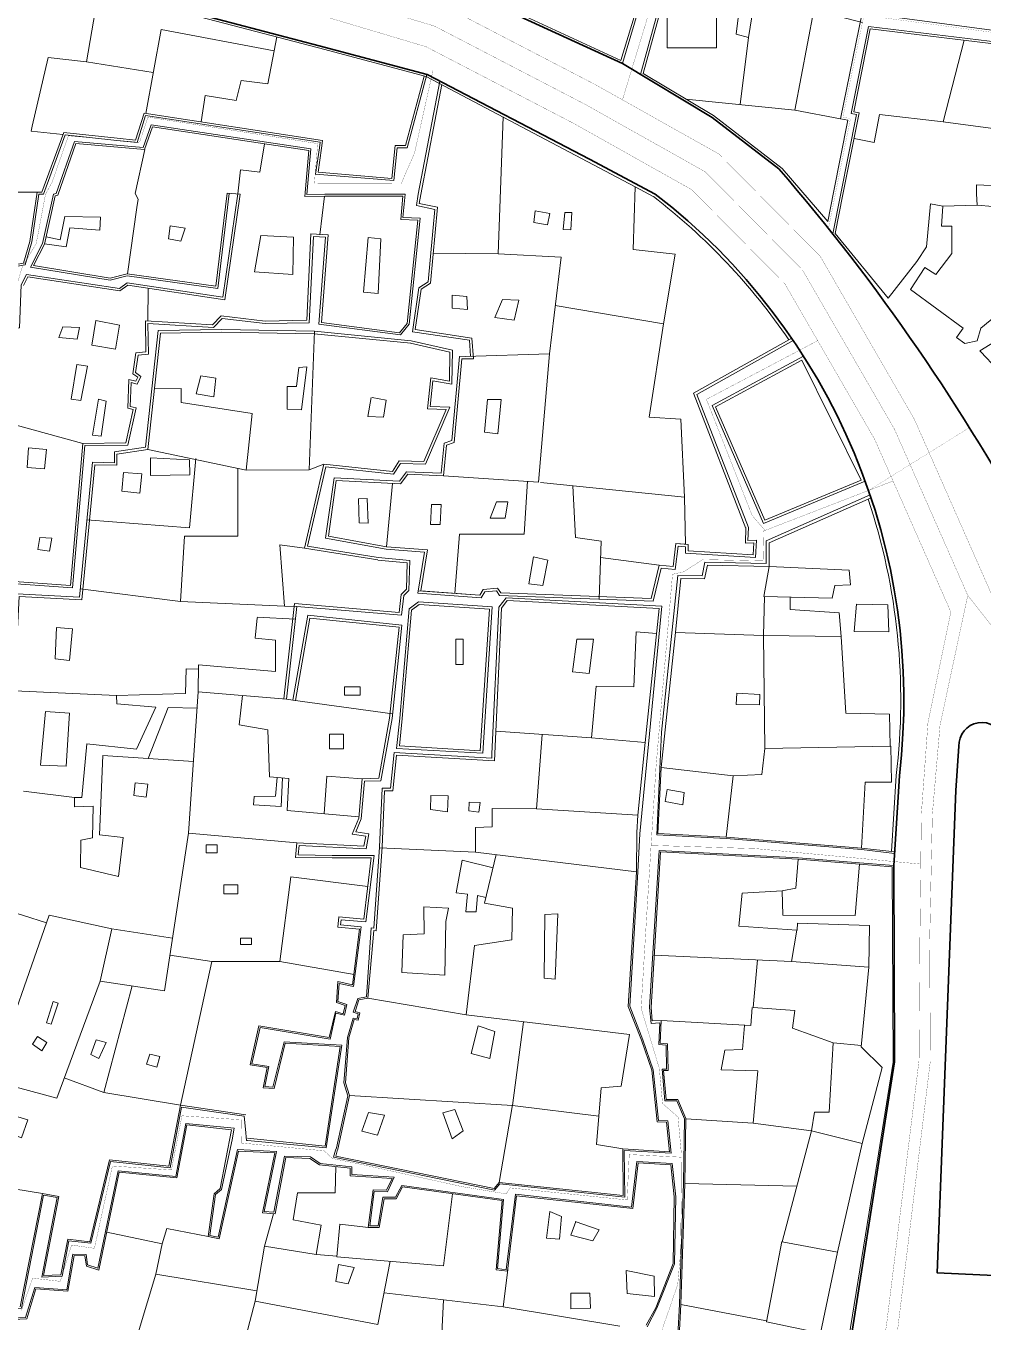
# Model space of a CAD drawing. Header units: millimetres. Extents: x 4203764 to 12476749, y 34048 to 3000914.
# Drawn here: x 11660126 to 11770686, y 2054506 to 2204188 of the extents above; entities that cross this region are included whole.
import ezdxf

# ---------------------------------------------------------------- set-up
doc = ezdxf.new("R2010")
doc.units = ezdxf.units.MM
doc.header["$MEASUREMENT"] = 0
for name, color, linetype, lineweight in [('2', 240, 'Continuous', 25), ('4', 1, 'Continuous', 35), ('building property', 253, 'Continuous', 15), ('road netwrk', 1, 'Continuous', 35), ('streets', 254, 'Continuous', 9)]:
    doc.layers.add(name, color=color, linetype=linetype, lineweight=lineweight)

msp = doc.modelspace()

# ---------------------------------------------------------------- linework, layer by layer
at = {"layer": '2', "const_width": 23.31871}
for points in [[(11522117.65889, 2374153.39902), (11508585.52512, 2344202.31802), (11504196.44078, 2331567.67097), (11498026.62462, 2302598.62764), (11489597.07053, 2268153.53073), (11483647.80142, 2245248.92886), (11500391.421, 2242001.81041), (11560380.79042, 2233462.16275), (11622745.37365, 2223382.5036), (11660188.69775, 2218907.11909), (11680825.9216, 2214742.33519), (11708277.19643, 2206561.17132), (11725899.05454, 2197409.32162), (11740171.49925, 2189395.27245), (11751882.38107, 2177570.30514), (11762736.41293, 2158787.71565), (11773126.06439, 2135238.18896)], [(11731758.51137, 2257460.12256), (11731014.82151, 2256885.97161), (11731671.82781, 2246493.30027), (11732858.49647, 2241008.42586), (11733224.07357, 2228586.46975), (11734303.60623, 2228580.27356), (11734277.15318, 2223971.48343), (11733646.26632, 2210796.03017), (11729030.34923, 2195651.08397)], [(11776296.39196, 1954132.9894), (11765859.6226, 1962121.32004), (11757153.41896, 1967952.66304), (11753383.3958, 1971777.73236), (11750372.6383, 1975583.83648), (11749044.98362, 1986649.59253), (11750329.85768, 1999988.30061), (11751804.97823, 2013417.57453), (11759500.79602, 2053918.81314), (11763289.41772, 2084725.68496), (11763387.67984, 2098584.05342), (11763557.41308, 2113192.98719), (11764321.79848, 2123730.63717), (11766962.3465, 2136506.22183), (11758157.61859, 2156463.30853), (11747773.80855, 2174432.1927), (11737034.21337, 2185276.41126), (11723461.59172, 2192897.50628), (11706346.0997, 2201786.37653), (11679583.99395, 2209762.15085)], [(11655474.44867, 2169717.69233), (11658173.84402, 2171277.61159), (11659690.54658, 2176311.63105), (11661315.48763, 2179046.18781), (11662398.16249, 2184772.75745), (11663153.04272, 2186157.94245), (11665029.07705, 2191500.28008), (11673254.18647, 2190744.41936), (11674218.03654, 2193660.24612), (11693828.98315, 2190600.18707), (11693442.69532, 2185939.39509), (11703469.25147, 2185966.63748), (11705023.25803, 2189540.36138), (11707153.45294, 2199085.90316)], [(11751582.10446, 2167842.04632), (11738730.34811, 2161064.61296), (11744016.60592, 2147639.40114), (11745504.00101, 2145926.32798)], [(11760287.29813, 2151636.10664), (11745351.93641, 2145867.59581), (11745267.8899, 2142406.06229), (11738311.10205, 2142559.37868), (11736079.65292, 2141145.75998), (11734810.74559, 2140859.86305), (11734733.91564, 2139945.57664), (11732913.17341, 2118684.12553), (11732366.49215, 2109990.03167)], [(11732366.29965, 2109986.97039), (11731841.26284, 2101637.097), (11731188.12345, 2090740.71646), (11733293.55071, 2083785.00125), (11733659.80324, 2079753.06309), (11735453.03337, 2078171.53869), (11735838.79571, 2073908.76338), (11735840.53563, 2069505.82381), (11735729.58927, 2062376.34942), (11735415.30452, 2058847.75855), (11733432.28012, 2053119.46212)], [(11763490.0843, 2107398.00158), (11744408.04599, 2109181.95994), (11732339.22504, 2109556.39187)], [(11659593.45021, 2055820.63363), (11660892.51891, 2059575.46042), (11664083.11996, 2059210.79339), (11665407.32657, 2063402.71417), (11668038.72723, 2063023.66199), (11670115.66757, 2072532.02291), (11676930.2538, 2072074.49192), (11678151.48641, 2078327.11515), (11684983.66516, 2077872.12289), (11685028.71985, 2075181.03151), (11694561.14701, 2074286.12999), (11695549.29182, 2073393.41139), (11698856.7252, 2072719.59532), (11710485.89726, 2070152.05473), (11715609.21334, 2069309.81418), (11716061.45006, 2070002.53797), (11729566.60963, 2068611.95119), (11729813.42692, 2073853.61223), (11735838.93829, 2073547.96359)]]:
    msp.add_lwpolyline(points, dxfattribs=at)
at = {"layer": '4', "const_width": 23.31871}
for points in [[(11680204.95777, 2212252.24302), (11707311.64806, 2204173.77392), (11724680.32313, 2195153.41395), (11738602.85631, 2187335.84186), (11749828.09481, 2176001.24892), (11760447.01576, 2157625.51209), (11768918.53114, 2138423.69589), (11765716.59504, 2123462.27666), (11764824.75949, 2113134.42634), (11764518.03988, 2098474.35799), (11764591.90501, 2084639.4723), (11760830.58146, 2053742.18512), (11753130.61904, 2013219.13437), (11751654.7804, 1999783.32302), (11750484.99324, 1986615.06742), (11751556.37818, 1976267.58291), (11754121.51929, 1972529.915), (11757640.53429, 1968786.49675), (11766595.92579, 1963244.43812), (11777063.57495, 1955232.47201)], [(11768918.53114, 2138423.69589), (11779107.04814, 2125461.73877), (11791589.86186, 2089928.64592), (11804799.37268, 2047660.68001), (11813729.25343, 2032207.77861)]]:
    msp.add_lwpolyline(points, dxfattribs=at)
at = {"layer": 'building property'}
for p, q in [((11686592.0432, 2133491.19147), (11686836.06382, 2135839.58708)), ((11686843.97105, 2135915.68436), (11691261.07916, 2135664.07813)), ((11688943.65252, 2133247.50777), (11686592.0432, 2133491.19147)), ((11688945.08316, 2129627.21493), (11688943.65252, 2133247.50777)), ((11680029.85773, 2127275.39455), (11680077.6109, 2130406.47713)), ((11680077.6109, 2130406.47713), (11688945.08316, 2129627.21493)), ((11690220.07709, 2126447.73134), (11680029.85773, 2127275.39455)), ((11690957.07648, 2126315.59189), (11690220.07709, 2126447.73134)), ((11690957.07648, 2126315.59189), (11702471.19479, 2124744.72694)), ((11756401.93312, 2107388.73171), (11749344.87657, 2107971.02472)), ((11760198.4941, 2107075.46924), (11756401.93312, 2107388.73171)), ((11760314.50222, 2084538.08902), (11760198.4941, 2107075.46924)), ((11689440.75047, 2096152.17775), (11698050.21173, 2094635.48072)), ((11709404.55693, 2069318.0996), (11708378.95724, 2061020.44042)), ((11696054.1878, 2062035.52948), (11696377.38111, 2065796.77751)), ((11696377.38111, 2065796.77751), (11699678.15604, 2065443.045)), ((11708378.95724, 2061020.44042), (11696054.1878, 2062035.52948))]:
    msp.add_line(p, q, dxfattribs=at)
at = {"layer": 'building property', "lineweight": 35, "const_width": 14.26455}
for points in [[(11767088.35604, 2263972.86326), (11790549.79872, 2261761.59698), (11788018.52003, 2247396.82404), (11787964.83795, 2247165.6634), (11781614.01571, 2247826.18736), (11782013.8872, 2254622.61441), (11782039.91561, 2255364.43586), (11781318.57256, 2255426.4307), (11780817.47358, 2246909.48775), (11785296.29974, 2246580.67549), (11785177.81039, 2244815.01164), (11784948.37325, 2242219.03684), (11783565.82088, 2242371.91408), (11783106.33501, 2238965.71628), (11780746.60719, 2239128.08809), (11779195.74852, 2227198.8511), (11773601.40032, 2203201.44006), (11756922.58074, 2205426.76718), (11754491.84639, 2193659.52122), (11755361.95608, 2193482.61401), (11752830.23617, 2180795.70112)], [(11757453.47349, 2150541.5936), (11769106.57041, 2157802.5958)]]:
    msp.add_lwpolyline(points, dxfattribs=at)
at = {"layer": 'building property'}
for points in [[(11766401.87538, 2253083.09289), (11767313.23288, 2263703.21232), (11790267.49113, 2261516.40753), (11787824.96135, 2247655.27644), (11787793.1537, 2247431.96106), (11781874.57435, 2248047.52915), (11782282.81006, 2255591.5801), (11781086.80101, 2255694.36947), (11780556.48712, 2246680.87445), (11785033.30363, 2246352.20973), (11784931.43133, 2244834.16416), (11784724.46275, 2242492.41064), (11783353.18328, 2242644.04137), (11782892.38719, 2239228.13078), (11780531.54431, 2239390.57932), (11778952.29233, 2227242.94048), (11773411.68396, 2203476.05075), (11756727.13872, 2205702.14181), (11754199.70147, 2193466.75472), (11755071.44201, 2193289.51593), (11753407.44292, 2184950.91129)], [(11754486.35315, 2184735.61081), (11756364.87567, 2194149.23177), (11755742.46814, 2194275.77718), (11757648.71033, 2203857.59844), (11774141.23938, 2201853.28422), (11780792.23148, 2227145.51554), (11782174.34535, 2238039.07467), (11783962.12628, 2237916.05827), (11784416.37124, 2241283.4049), (11785844.01525, 2241125.54161), (11786162.65698, 2244730.82503), (11786282.59796, 2246207.47372), (11789012.03435, 2245832.45368)], [(11717333.98465, 2205492.74074), (11728851.2969, 2200197.21153), (11732095.24351, 2210800.31987)], [(11730503.86366, 2185599.40589), (11706371.50156, 2198337.59529), (11693939.1047, 2201640.71361), (11677506.06544, 2205947.23712), (11652962.60482, 2209381.26862), (11648738.77765, 2191488.72686), (11644186.48423, 2192305.29265), (11642146.95094, 2184986.77954), (11661967.82928, 2184994.61223), (11664494.06516, 2191885.34828), (11670666.75144, 2191219.2998), (11672790.50637, 2190990.14126), (11673775.45575, 2194126.35873)], [(11734680.36337, 2210643.98516), (11731428.12867, 2198692.1105), (11739528.66479, 2193834.95832)], [(11742977.16982, 2209808.92504), (11742182.63044, 2203221.31005), (11743577.62123, 2202860.00622), (11744337.57875, 2207425.33215), (11751139.5646, 2206015.03635), (11756751.13761, 2204596.80668)], [(11668357.06632, 2207227.33171), (11667106.06317, 2200039.89884), (11662710.63572, 2200541.92209), (11660840.38773, 2192624.95601), (11660738.19109, 2192042.07368), (11664406.41338, 2191646.26321)], [(11751139.5646, 2206015.03635), (11748929.05393, 2194467.1777), (11736339.86754, 2195746.98899)], [(11673991.34355, 2194093.22483), (11675732.14653, 2203786.32067), (11688798.48651, 2201324.80028), (11688082.99534, 2197505.13619), (11684975.82973, 2197901.7614), (11684419.07498, 2195593.99763), (11680833.84491, 2196149.57404), (11680368.03674, 2193114.54647)], [(11688798.48651, 2201324.80028), (11689095.43568, 2202910.06946)], [(11743577.62123, 2202860.00622), (11742634.46073, 2195107.08334)], [(11768485.77008, 2202540.58558), (11766086.31042, 2193110.04447), (11758730.2602, 2193976.11518), (11758098.79257, 2190736.95258), (11755776.42347, 2191200.38984)], [(11766086.31042, 2193110.04447), (11773837.8917, 2192086.13548), (11775815.32853, 2191849.92318), (11777648.97294, 2200743.27476)], [(11667106.06317, 2200039.89884), (11674839.89803, 2198818.12479)], [(11706132.93263, 2198401.99634), (11703965.06485, 2190371.29115), (11702793.36431, 2190370.82812), (11702400.99761, 2186584.31941), (11693874.08891, 2187293.50453), (11694281.13871, 2190065.67713), (11694384.93479, 2190963.26927), (11673775.45575, 2194126.35873)], [(11719546.79073, 2151478.51696), (11736199.42584, 2149775.63815), (11736308.72693, 2144323.40073), (11735200.19621, 2144428.38733), (11734875.216, 2141742.09619), (11733274.92244, 2141901.26851), (11732363.58427, 2138067.96979), (11714992.2574, 2138713.90949), (11714605.74853, 2139264.84816), (11712949.42522, 2139097.70386), (11712539.40103, 2138431.73576), (11705751.87687, 2138941.33102), (11706493.15606, 2143677.49479), (11701791.51172, 2144043.87863), (11695074.26933, 2145255.38775), (11695976.56313, 2151689.37691), (11703404.99415, 2151305.95261), (11704230.82251, 2152406.4595), (11708359.27266, 2152246.41365), (11708720.35451, 2155785.93723), (11709598.32922, 2156087.49154), (11710481.18054, 2165724.55081), (11711810.65944, 2165757.45874), (11711647.52976, 2168146.28291), (11705102.44295, 2169123.12793), (11705797.81244, 2173782.26378), (11706873.94212, 2174482.08591), (11707667.7154, 2183243.3819), (11705562.05586, 2183669.69634), (11705733.32964, 2184713.25388), (11708149.3914, 2197411.55664)], [(11789079.76379, 2171372.59711), (11792739.24213, 2182648.02389), (11791232.11728, 2183057.32503), (11793829.26435, 2189999.77279), (11790831.30543, 2190965.8644), (11791844.54214, 2194328.69874), (11783311.71921, 2197503.51727), (11781239.04262, 2191008.1328), (11777872.25797, 2191697.71347), (11774370.127, 2184791.92208), (11773915.55701, 2183588.88407), (11774962.53736, 2183399.21203), (11774392.58734, 2180642.73469), (11775391.9642, 2180500.56575), (11774585.58162, 2173942.2683), (11776004.33251, 2171410.57922), (11775027.17432, 2170985.84981), (11774687.87064, 2169373.20576), (11770312.21266, 2166655.67232)], [(11748929.05393, 2194467.1777), (11754199.70147, 2193466.75472)], [(11715259.31018, 2193708.25658), (11714675.51693, 2177869.95063), (11721935.96778, 2177487.84415), (11720591.11959, 2166323.01807), (11710853.5693, 2166028.64796)], [(11747467.22949, 2187720.00078), (11739528.66479, 2193834.95832)], [(11659831.09369, 2174219.77333), (11660338.44764, 2175206.87693), (11670991.67403, 2173603.99795), (11671903.39322, 2174262.11031), (11683095.75249, 2172574.6945), (11684855.50111, 2184764.26874), (11683377.36869, 2184881.11321), (11682080.27115, 2174125.24152), (11671827.25257, 2175562.52148), (11669854.06782, 2175056.4374), (11660985.68236, 2176509.19905), (11662257.98081, 2178984.57228), (11663496.60435, 2184560.84271), (11663811.048, 2184638.03768), (11665887.16289, 2190606.10267), (11673842.14924, 2189923.07961), (11674745.41144, 2192524.63201), (11692795.1131, 2189798.87292), (11692335.44141, 2184508.01506), (11694660.91143, 2184533.00227), (11703668.04653, 2184536.56165), (11703416.40293, 2181843.46554), (11705396.14367, 2181766.16726), (11704167.41992, 2169832.63181), (11703290.13587, 2168742.56187), (11694251.40628, 2169948.69816), (11695054.88091, 2180067.12311), (11693054.57453, 2180168.76925), (11692563.59945, 2170194.86189), (11687770.41892, 2170107.49074), (11682691.6247, 2170690.06819), (11681668.24087, 2169667.28102), (11673929.91536, 2170142.10758), (11673979.42824, 2166563.50085), (11672831.72843, 2166448.42771), (11672486.53903, 2164027.64944), (11673044.35289, 2163622.86086), (11672814.54776, 2163173.00275), (11671997.26143, 2163371.18877), (11671884.71195, 2160027.9204), (11672503.56846, 2159874.89297), (11671654.34145, 2156034.07978), (11666689.86169, 2155977.07709), (11665290.82802, 2139548.01433), (11656616.77106, 2140182.83638)], [(11773837.8917, 2192086.13548), (11772478.98545, 2185707.68632), (11769942.52097, 2185844.86657), (11769942.93776, 2184790.17257), (11770013.48946, 2183492.30012), (11771821.84043, 2183350.449), (11771869.78196, 2182447.55912), (11774058.91963, 2182068.2508), (11772872.5203, 2173799.02748), (11773242.25262, 2171579.22502), (11770438.64847, 2169286.65793), (11769987.80256, 2167839.06479), (11768586.63073, 2167515.5774)], [(11673855.72443, 2189902.15387), (11672751.69098, 2184849.57845)], [(11687667.56122, 2190553.2945), (11687158.95152, 2187289.32351), (11684907.71748, 2187581.70174), (11684610.92804, 2184799.57654)], [(11753407.44292, 2184950.91129), (11752742.11307, 2181616.82136), (11747467.22949, 2187720.00078)], [(11733783.10094, 2169803.48806), (11735111.74506, 2177845.33878), (11730287.07698, 2178371.41602), (11730503.86366, 2185599.40589)], [(11730503.86366, 2185599.40589), (11732660.3157, 2184459.02694)], [(11610604.08938, 2180756.2556), (11656069.12331, 2171160.13781), (11657371.43306, 2172343.37633), (11658309.70561, 2176536.86707), (11659828.6591, 2176805.17009), (11660576.42641, 2179297.89332), (11661416.80613, 2184994.39448)], [(11671874.0907, 2175575.83588), (11672929.92288, 2183202.47872), (11673087.07328, 2184184.78408), (11672751.69098, 2184849.57845)], [(11694066.9659, 2180071.75723), (11694628.36425, 2184512.96369)], [(11754486.35315, 2184735.61081), (11753612.05438, 2180230.99368), (11759732.46012, 2172749.13209), (11763049.20038, 2176978.9971), (11764152.97143, 2178688.67688), (11764596.95373, 2183656.69086), (11766031.93605, 2183390.02244)], [(11718961.90331, 2182838.9584), (11720648.31575, 2182523.87864), (11720385.35213, 2181208.16468), (11718804.35465, 2181470.6608), (11718961.90331, 2182838.9584)], [(11722387.257, 2182629.81455), (11722177.23814, 2180682.62914), (11723073.09984, 2180630.35786), (11723177.70376, 2182630.12692), (11722387.257, 2182629.81455)], [(11768586.63073, 2167515.5774), (11767600.49042, 2168205.52574), (11768377.171, 2169280.48327), (11762304.295, 2173736.70937), (11763951.72224, 2176296.86225), (11765235.70581, 2175470.63444), (11767075.61172, 2177905.69449), (11767074.35985, 2181073.60371), (11765890.83015, 2181073.13601), (11766031.93605, 2183390.02244), (11770013.48946, 2183492.30012)], [(11662287.47168, 2179026.5457), (11664767.18652, 2178663.0497), (11665186.96234, 2180883.62336), (11668672.48243, 2180584.94584), (11668731.98289, 2182085.24388), (11664636.43985, 2182172.30721), (11664087.5216, 2179468.17159), (11662465.5919, 2179828.44111)], [(11676802.12596, 2181105.03986), (11678509.69949, 2180839.28818), (11678030.06258, 2179347.10666), (11676589.28155, 2179612.96377), (11676802.12596, 2181105.03986)], [(11687249.65719, 2179979.63537), (11691018.68161, 2179792.93535), (11690973.28222, 2175464.54924), (11686544.63397, 2175792.13206), (11687249.65719, 2179979.63537)], [(11699649.096, 2179760.28566), (11701134.78867, 2179601.91485), (11700818.93083, 2173296.49484), (11699121.00264, 2173454.78177), (11699649.096, 2179760.28566)], [(11714675.51693, 2177869.95063), (11707186.46083, 2177931.52034)], [(11674227.36457, 2170078.26204), (11674264.37827, 2173906.15645)], [(11709376.23379, 2173103.47327), (11711040.56884, 2172959.60941), (11711113.52924, 2171442.15536), (11709376.83346, 2171585.99248), (11709376.23379, 2173103.47327)], [(11715165.23174, 2172599.93454), (11717046.62042, 2172528.4163), (11716541.01287, 2170215.86226), (11714297.73864, 2170504.02075), (11715165.23174, 2172599.93454)], [(11721263.54368, 2171905.43111), (11733783.10094, 2169803.48806), (11732105.3376, 2158989.52622), (11735784.87322, 2158781.01454), (11736199.42584, 2149775.63815)], [(11664390.87209, 2169452.49471), (11666302.2711, 2169344.17889), (11666047.95348, 2167998.8687), (11663936.28285, 2168197.9977), (11664390.87209, 2169452.49471)], [(11668210.00983, 2170153.40759), (11670916.92536, 2169633.41511), (11670461.46451, 2166865.09185), (11667754.57472, 2167319.95249), (11668210.00983, 2170153.40759)], [(11693453.14967, 2168937.71794), (11692842.42781, 2152928.97688), (11694538.17897, 2153596.91739)], [(11704582.1158, 2167536.72186), (11693436.16047, 2168645.34698), (11682747.80977, 2168826.51029), (11675672.0309, 2168722.13948), (11674222.88997, 2155291.45053), (11670642.0422, 2154743.67637), (11670642.55506, 2153445.88454), (11668072.42125, 2153495.43565), (11666569.53648, 2137922.77065), (11659359.8925, 2138296.76098), (11658891.93164, 2129298.25817)], [(11700768.66046, 2142515.05041), (11692297.44112, 2143882.82018), (11694538.17897, 2153596.91739), (11702450.02505, 2152730.96822), (11703224.39351, 2153969.35065), (11706092.29226, 2153893.07968), (11708663.70622, 2159891.37772), (11706505.0527, 2159964.85848), (11706882.91966, 2163563.33677), (11709048.94484, 2163177.95938), (11709110.01674, 2166505.66771), (11704546.24743, 2167542.55714)], [(11748604.33587, 2168122.01002), (11737246.83042, 2161770.07073), (11743295.95813, 2146162.26038)], [(11720591.11959, 2166323.01807), (11719332.84322, 2151498.56515), (11708359.27266, 2152246.41365)], [(11666007.40818, 2165091.77275), (11667223.21124, 2164902.55599), (11666464.95635, 2160918.61118), (11665363.14397, 2161069.93503), (11665989.50071, 2165094.55971)], [(11692584.04989, 2164833.93744), (11691966.86807, 2159839.65612), (11690299.87293, 2159934.12112), (11690298.83919, 2162550.04553), (11691394.26757, 2162550.47841), (11691631.54139, 2164738.43542), (11692584.04989, 2164833.93744)], [(11680329.79969, 2163794.89798), (11682074.68616, 2163505.18907), (11681837.60761, 2161366.70988), (11679801.9148, 2161682.7039), (11680329.79969, 2163794.89798)], [(11678040.37691, 2160687.22129), (11678039.73978, 2162299.50046), (11674977.00351, 2162280.60127)], [(11668516.43236, 2161071.18112), (11669390.32335, 2160843.88944), (11668822.04167, 2156822.07988), (11667834.21998, 2156935.50711), (11668516.43236, 2161071.18112)], [(11678040.37691, 2160687.22129), (11686247.85811, 2159414.07539), (11685577.7309, 2152897.51037), (11692842.42781, 2152928.97688)], [(11700110.58346, 2161269.74187), (11701730.0276, 2160985.00869), (11701445.05242, 2158987.28036), (11699635.175, 2159081.6889), (11700022.60167, 2161285.21096)], [(11713455.22437, 2161028.20295), (11715015.46491, 2161028.81951), (11714649.90846, 2157087.57483), (11713089.59548, 2157270.26553), (11713455.22437, 2161028.20295)], [(11655624.0476, 2159007.23488), (11666689.86169, 2155977.07709)], [(11660413.29183, 2155473.18661), (11662519.6479, 2155256.42698), (11662266.31735, 2153044.14028), (11660268.93429, 2153188.41354), (11660413.29183, 2155473.18661)], [(11667164.98945, 2147138.90358), (11679026.3453, 2146208.6348), (11679766.92113, 2154222.08586)], [(11674222.88997, 2155291.45053), (11685577.7309, 2152897.51037)], [(11674510.48834, 2154325.30306), (11674511.30076, 2152269.45329), (11679056.3709, 2152351.34744), (11679002.22408, 2154060.08456), (11674510.48834, 2154325.30306)], [(11666398.25687, 2139194.13645), (11677973.95194, 2137712.63801), (11678433.29671, 2145253.79218), (11684597.62058, 2145256.22816), (11684615.53905, 2153116.84224)], [(11671393.93405, 2152621.24737), (11673503.72172, 2152443.53514), (11673302.28014, 2150220.96921), (11671211.53853, 2150455.85993), (11671393.93405, 2152621.24737)], [(11702468.47281, 2151354.29189), (11701791.51172, 2144043.87863)], [(11718066.33956, 2151617.24428), (11717671.96841, 2145508.85806), (11710199.33241, 2145505.90508), (11709684.30974, 2138646.09094)], [(11723291.30928, 2151095.60691), (11723596.06616, 2145100.61175), (11726580.05076, 2144687.93891), (11726331.2638, 2137997.28405)], [(11698534.28973, 2149567.83719), (11698632.00318, 2146801.91146), (11699662.62112, 2146770.15532), (11699532.66524, 2149632.55669), (11698534.28973, 2149567.83719)], [(11757774.78529, 2149698.47138), (11745969.33834, 2144489.33935), (11745970.42072, 2141750.34332), (11738848.71394, 2141911.96625), (11738523.66468, 2140326.31744), (11735772.90533, 2140365.04119)], [(11706964.83619, 2148904.25325), (11708089.25032, 2148904.69759), (11707981.33588, 2146622.67933), (11706856.92175, 2146622.23499), (11706964.83619, 2148904.25325)], [(11714472.21257, 2149213.2186), (11715798.86363, 2149213.74285), (11715479.37743, 2147340.56811), (11713741.00512, 2147339.88115), (11714472.21257, 2149213.2186)], [(11661739.44642, 2145094.86148), (11663116.44883, 2145027.77694), (11662868.73017, 2143539.87203), (11661491.67945, 2143719.66794), (11661739.44642, 2145094.86148)], [(11705433.38513, 2138966.34295), (11712538.81706, 2138432.87974), (11712948.77541, 2139098.7409), (11714606.27763, 2139266.00417), (11714992.8426, 2138714.98553), (11732362.72523, 2138069.09954), (11733274.07691, 2141902.45507), (11734874.25588, 2141743.29415), (11735199.23548, 2144429.58027), (11736610.45431, 2144295.92673), (11736610.74023, 2143572.40653), (11744111.36514, 2143121.42146), (11744194.98428, 2144494.25342), (11743227.43926, 2144453.61154), (11743276.06708, 2146277.07512)], [(11689452.41834, 2144257.81242), (11689994.59351, 2137178.74774), (11691426.55104, 2137129.05723)], [(11689452.41834, 2144257.81242), (11692297.44112, 2143882.82018)], [(11689927.15046, 2126480.81791), (11691168.6076, 2137471.86193), (11703247.0477, 2136449.17203), (11703482.84519, 2138536.57993), (11704072.63966, 2139126.03587), (11704151.66743, 2142197.81308), (11700788.02487, 2142510.40154)], [(11718740.76285, 2142876.85931), (11720397.10197, 2142509.97341), (11719846.20054, 2139569.43405), (11718235.93963, 2139752.56794), (11718740.76285, 2142876.85931)], [(11726509.93922, 2142802.42144), (11733274.92244, 2141901.26851), (11733274.92244, 2141901.26851)], [(11738848.71394, 2141911.96625), (11738523.66468, 2140326.31744), (11735763.9632, 2140365.16707), (11735143.06664, 2134153.44036), (11745315.61574, 2133803.36622), (11745425.00091, 2138283.542)], [(11738848.71394, 2141911.96625), (11745970.42072, 2141750.34332)], [(11745970.42072, 2141750.34332), (11755223.67786, 2141328.48214), (11755371.60568, 2139661.773), (11753555.32605, 2139563.0089), (11753261.3689, 2138092.21413), (11745357.84148, 2138285.18172), (11745970.42072, 2141750.34332)], [(11677973.95194, 2137712.63801), (11689994.59351, 2137178.74774)], [(11731654.8131, 2121450.32344), (11733269.32912, 2136906.9643), (11715721.70846, 2137828.54469), (11715043.62111, 2136942.23377), (11714254.72098, 2119332.25417)], [(11745270.87487, 2133804.90591), (11754300.15861, 2133689.853), (11754050.02466, 2136425.61318), (11748383.87759, 2136796.4455), (11748418.40121, 2138210.45701)], [(11712583.33118, 2120457.08057), (11713665.74526, 2136825.14837), (11705557.67342, 2137361.72815), (11704680.28794, 2136728.85721), (11703604.87569, 2124222.52005), (11703273.56767, 2121036.66032), (11712583.33118, 2120457.08057)], [(11756055.25398, 2137426.66359), (11759678.09417, 2137336.50388), (11759816.89685, 2134222.46168), (11755781.35478, 2134266.66169), (11756055.25398, 2137426.66359)], [(11665495.40061, 2134560.62646), (11665165.43462, 2130920.04382), (11663508.35375, 2131084.86324), (11663672.61744, 2134725.3804), (11665495.40061, 2134560.62646)], [(11691249.38919, 2126275.71183), (11692936.48581, 2135807.03356), (11703225.6653, 2134741.78734), (11702121.78135, 2124240.53901)], [(11714407.40461, 2122740.48735), (11725473.35953, 2121984.12674), (11726011.78413, 2127924.7194), (11730338.00255, 2127858.92488), (11730605.88294, 2134204.43724), (11732966.40436, 2134006.90064)], [(11723757.16908, 2133354.72683), (11725677.84143, 2133355.48583), (11725199.23475, 2129399.32507), (11723278.49134, 2129578.3837), (11723757.16908, 2133354.72683)], [(11760476.53873, 2108797.77007), (11756649.60573, 2109238.38884), (11741016.40062, 2110518.70027), (11733123.5656, 2110929.87665), (11733520.73125, 2118553.76534), (11735143.06664, 2134153.44036)], [(11745469.40913, 2120755.57592), (11745315.61574, 2133803.36622)], [(11754300.15861, 2133689.853), (11754827.23841, 2124830.86089), (11759879.47421, 2124703.49169), (11759945.24301, 2121013.5934)], [(11667898.45363, 2114089.55389), (11665726.95511, 2114007.98047), (11665726.5251, 2115096.13181), (11666586.7698, 2115096.47175), (11667157.81824, 2121281.98032), (11672893.02435, 2120654.26398), (11675136.56831, 2125510.66408), (11670634.77045, 2125917.56495), (11670588.91942, 2126871.13442), (11678560.18172, 2127082.66991), (11678654.3319, 2129938.55426), (11680070.14513, 2129916.96123)], [(11670599.18515, 2126871.40684), (11658804.62481, 2127419.54795)], [(11680029.85773, 2127275.39455), (11678923.51689, 2110961.66642), (11691414.75885, 2109852.38055)], [(11742228.18513, 2127121.20459), (11744890.81755, 2126982.31248), (11744863.26467, 2125778.78383), (11742172.63696, 2125833.69791), (11742239.76625, 2127120.60048)], [(11679903.40328, 2125410.73985), (11676561.89858, 2125489.54213), (11674250.27817, 2119583.1104)], [(11685124.96741, 2126861.56295), (11684749.14519, 2123481.97293), (11688072.93065, 2122908.84226), (11688266.81922, 2117483.60539), (11690503.90422, 2117293.00928), (11690313.62629, 2113590.9549), (11698579.59747, 2112851.41491)], [(11665164.75309, 2124835.29622), (11664791.89063, 2118713.92156), (11661817.09877, 2118829.24263), (11662397.94284, 2125003.82694), (11665164.75309, 2124835.29622)], [(11685738.27644, 2075744.45638), (11694682.82165, 2074817.58113), (11696420.17457, 2086314.86378), (11690086.79387, 2086698.0062), (11688781.71673, 2081476.08428), (11687539.19623, 2081555.03793), (11687996.10975, 2083892.05998), (11686020.36605, 2084194.80552), (11687041.43469, 2088721.5499), (11695156.43817, 2087379.53094), (11695881.05702, 2090355.15467), (11696783.82368, 2090112.25345), (11697004.29745, 2091082.79061), (11695994.68749, 2091418.42377), (11696158.62138, 2093822.51767), (11697837.79515, 2093447.36287), (11698662.86588, 2099867.45666), (11696155.93487, 2100097.04391), (11696261.98264, 2101291.74648), (11699141.25575, 2101036.1678), (11700008.38377, 2108101.7855), (11695483.72102, 2108098.64445), (11691270.54557, 2108164.29903), (11691414.75885, 2109852.38055), (11699170.69967, 2109449.44901), (11699399.8613, 2110635.72488), (11697825.74549, 2110867.97249), (11698564.29144, 2112680.33669), (11698972.67844, 2117244.95154), (11700892.32779, 2117302.0929), (11702124.68233, 2124261.12436)], [(11719753.90259, 2122370.66104), (11719104.73474, 2113766.90495), (11730811.98908, 2113030.55546), (11731648.06799, 2121450.90592)], [(11725473.35953, 2121984.12674), (11731648.06799, 2121450.90592)], [(11745469.40913, 2120755.57592), (11760033.986, 2121015.17516), (11760098.59879, 2116864.8505), (11757076.03082, 2116863.65606), (11756642.81883, 2109238.94467)], [(11667898.45363, 2114089.55389), (11667798.05655, 2110428.12414), (11666474.17804, 2110173.33711), (11666424.50387, 2107020.45329), (11670804.23869, 2105954.2769), (11671362.5976, 2110480.38441), (11668612.67132, 2110784.41324), (11669016.43371, 2119938.0517), (11679484.12263, 2119228.1691)], [(11714254.72098, 2119332.25417), (11702931.29477, 2119978.4022), (11702501.08324, 2115850.51606), (11701556.80831, 2115850.14291), (11701264.86431, 2109347.88411), (11700579.50735, 2099691.92872), (11700331.65039, 2099714.62771), (11699616.93382, 2091910.42626), (11698582.42277, 2091732.90193), (11698149.08271, 2090384.74867), (11698677.28633, 2090218.40656), (11698501.21621, 2089381.60007), (11698032.31039, 2089439.94393), (11697418.986, 2087333.08738), (11697022.8463, 2082135.67045), (11697487.31058, 2080653.46819), (11696149.40493, 2074467.3656), (11696088.0568, 2074270.92788), (11695909.1703, 2073672.12469), (11714197.5256, 2069925.79033), (11714797.56818, 2070634.52531), (11729124.18959, 2069112.37987), (11729059.99974, 2074503.83604), (11734479.47098, 2074176.545), (11734128.14449, 2077580.78512), (11733057.94295, 2077617.5092), (11732410.52009, 2083612.25921), (11731231.38069, 2087051.06629), (11729701.85176, 2090950.29965), (11730645.11753, 2106504.42061)], [(11745469.40913, 2120755.57592), (11745118.00929, 2117727.25722), (11741803.66464, 2117585.10148), (11741023.45945, 2110518.12217)], [(11741803.66464, 2117585.10148), (11733520.73125, 2118553.76534)], [(11672726.30063, 2116782.35704), (11674209.11242, 2116608.74187), (11674006.18301, 2115127.94362), (11672581.5046, 2115330.61622), (11672726.30063, 2116782.35704)], [(11689770.96092, 2117355.45489), (11689613.65803, 2114064.49744), (11686414.12936, 2114237.51043), (11686471.92181, 2115196.05878), (11688944.22019, 2115226.08137), (11689130.28993, 2117410.03905)], [(11694593.42014, 2113208.05027), (11694883.69934, 2117533.40375), (11698972.67844, 2117244.95154)], [(11760658.5697, 2117619.29362), (11760111.82143, 2108839.76226)], [(11659862.31094, 2115829.12673), (11665726.5251, 2115096.13181)], [(11706841.21636, 2115323.79884), (11708899.14801, 2115276.81874), (11708804.16868, 2113412.85188), (11706841.8585, 2113698.83464), (11706878.93483, 2115322.93778)], [(11734213.75614, 2116016.44649), (11736174.78028, 2115676.66482), (11736017.89885, 2114222.13793), (11733970.83183, 2114614.42725), (11734213.75614, 2116016.44649)], [(11719104.73474, 2113766.90495), (11713973.4859, 2113809.43935), (11713974.31753, 2111704.96892), (11712070.92551, 2111636.32964), (11712072.05224, 2108785.10852), (11700966.897, 2109283.71732)], [(11730811.98908, 2113030.55546), (11730710.31093, 2111049.12569)], [(11678923.51689, 2110961.66642), (11676123.03137, 2092775.73368), (11668685.52662, 2093873.07522), (11670060.37094, 2099925.16669), (11662806.31922, 2101481.03393), (11656121.87045, 2082399.82874), (11663694.14457, 2080374.22625), (11668685.52662, 2093873.07522)], [(11730710.27462, 2111046.59659), (11730645.03868, 2106503.0219)], [(11710499.41013, 2107846.01627), (11709840.78044, 2104078.81229), (11711113.92154, 2103938.05481), (11710926.13504, 2101866.16221), (11712152.06901, 2101866.64667), (11712292.77486, 2103750.17505), (11713246.7473, 2103519.32025)], [(11710499.41013, 2107846.01627), (11714083.86972, 2106978.60157)], [(11714450.66334, 2108494.32053), (11713091.39819, 2102877.36365), (11716339.61676, 2102311.02622), (11716259.86021, 2098661.99591), (11711956.52248, 2098011.58346), (11710985.29732, 2089983.40306), (11729830.26027, 2087702.90764)], [(11712072.05224, 2108785.10852), (11730645.63488, 2106514.46629)], [(11747487.69875, 2104309.70665), (11749066.9241, 2104602.40055), (11749344.87037, 2107970.9496), (11733422.43196, 2108800.42729), (11732333.21444, 2090839.61319), (11732473.47493, 2089311.09891), (11733506.43762, 2089332.93035), (11733404.13967, 2086723.28386), (11734241.64449, 2086630.67783), (11734295.1591, 2083549.0691), (11733790.72879, 2083548.86976), (11734091.5335, 2080215.98108), (11735412.53454, 2080216.5031), (11736360.98836, 2078018.57916), (11736252.47072, 2070525.32022), (11735766.67557, 2056549.42609), (11735578.12961, 2052799.10183), (11734443.52322, 2052882.31333), (11734080.56431, 2046530.13343), (11736415.41858, 2045555.05602), (11735546.54131, 2037307.7624)], [(11747487.69875, 2104309.70665), (11747547.29836, 2101505.85207), (11755911.97681, 2101450.74286), (11756401.93312, 2107388.73171)], [(11681592.68665, 2096149.0764), (11689440.75047, 2096152.17775), (11690744.90693, 2105905.82076), (11699605.43181, 2104818.41273)], [(11747487.69875, 2104309.70665), (11742861.34058, 2104044.17191), (11742467.58924, 2100228.37013), (11749187.23002, 2099770.51798), (11748554.35875, 2096139.98337), (11732699.54249, 2096880.234)], [(11657178.02984, 2102312.02287), (11662502.06289, 2100612.51394)], [(11708646.49201, 2100771.43757), (11708529.33649, 2094560.17127), (11703565.40058, 2094856.82558), (11703683.28773, 2099216.67124), (11706135.24792, 2099337.08544), (11706074.21377, 2102442.67132), (11708944.90156, 2102324.35863), (11708646.49201, 2100771.43757)], [(11720082.39671, 2101558.16538), (11721560.86187, 2101664.21402), (11721247.01856, 2094123.46315), (11719979.68423, 2094228.42673), (11720082.39671, 2101558.16538)], [(11748554.35875, 2096139.98337), (11757495.1374, 2095475.98067), (11757576.77894, 2100315.64739), (11749253.59244, 2100558.08119), (11749199.87202, 2099769.6566)], [(11670060.37094, 2099925.16669), (11677058.04651, 2098847.58165)], [(11681592.68665, 2096149.0764), (11676757.16576, 2096893.70724)], [(11681592.68665, 2096149.0764), (11677972.2692, 2079543.52714)], [(11744627.7113, 2096323.31588), (11744128.72869, 2090842.26067), (11748930.13334, 2090484.55436), (11748690.87811, 2088446.71419), (11753372.77168, 2086770.41872)], [(11757495.1374, 2095475.98067), (11756613.81356, 2086292.23037), (11759015.3922, 2083895.82823), (11756738.25096, 2075144.60206), (11750856.1346, 2076580.68682), (11751215.37836, 2078738.44354), (11752895.82062, 2078739.10761), (11753372.77168, 2086770.41872), (11756629.70877, 2086457.86489)], [(11672404.279, 2093324.40445), (11669141.66124, 2081021.84105), (11664560.03242, 2082715.9603)], [(11663288.0443, 2091518.54551), (11663862.09965, 2091344.32024), (11663039.52055, 2088901.65426), (11662515.37526, 2089075.90112), (11663288.0443, 2091518.54551)], [(11699616.93382, 2091910.42626), (11710985.29732, 2089983.40306)], [(11733506.43762, 2089332.93035), (11743853.59877, 2088736.63448), (11744011.12141, 2090851.02245)], [(11717612.27219, 2089181.44946), (11716334.66902, 2079515.77362), (11697487.31058, 2080653.46819)], [(11712354.44508, 2088706.38543), (11714273.37613, 2088068.46014), (11713693.19668, 2084932.86692), (11711541.72044, 2085512.63884), (11712354.44508, 2088706.38543)], [(11743115.01267, 2088759.61098), (11742902.47299, 2085971.84109), (11740846.58473, 2085902.59124), (11740436.29488, 2083644.01458), (11744685.2391, 2083508.82066), (11744139.37719, 2077486.16746), (11750856.1346, 2076580.68682)], [(11661465.52713, 2087481.46002), (11662529.23183, 2086809.29133), (11661962.45484, 2085817.88018), (11660898.70818, 2086596.24947), (11661465.52713, 2087481.46002)], [(11668258.51818, 2087113.65537), (11669398.04895, 2086808.8284), (11668565.06754, 2084949.07836), (11667620.01546, 2085392.74593), (11668258.51818, 2087113.65537)], [(11729830.26027, 2087702.90764), (11728872.21982, 2081735.4599), (11726573.13952, 2081550.87039), (11726023.92053, 2075029.9897), (11729059.99974, 2074503.83604)], [(11674423.21468, 2085429.22827), (11675599.29861, 2085182.45491), (11675259.36757, 2083946.12999), (11674052.30149, 2084285.6054), (11674423.21468, 2085429.22827)], [(11677972.2692, 2079543.52714), (11669141.66124, 2081021.84105)], [(11659477.90669, 2056282.8732), (11662031.81083, 2069357.11125), (11663916.34549, 2069005.01624), (11662170.86198, 2059882.70121), (11664176.01152, 2059966.92786), (11664959.49621, 2064083.43863), (11667504.68606, 2063791.18392), (11669772.53483, 2073238.03922), (11676638.68986, 2072506.12988), (11677972.2692, 2079543.52714), (11685544.16785, 2078441.59905)], [(11716346.5783, 2079605.87299), (11714797.56818, 2070634.52531)], [(11716334.66902, 2079515.77362), (11726298.53002, 2078290.43004)], [(11657552.12216, 2078708.45978), (11660349.92325, 2077880.19923), (11659607.67437, 2075784.66959), (11656984.64214, 2076787.60006), (11657552.12216, 2078708.45978)], [(11699697.94969, 2078699.01399), (11701536.14563, 2078404.73868), (11700749.317, 2076077.19095), (11698943.87867, 2076535.36946), (11699697.94969, 2078699.01399)], [(11708298.73777, 2078675.55727), (11709666.32274, 2079045.25003), (11710628.40891, 2076572.31576), (11709371.93934, 2075648.9412), (11708298.73777, 2078675.55727)], [(11736360.36353, 2077975.43395), (11744139.37719, 2077486.16746)], [(11683871.14471, 2076718.78123), (11678727.23958, 2077273.73596), (11677572.60053, 2071149.25682), (11670895.48398, 2071801.82794), (11668539.36344, 2060501.38851), (11667109.72138, 2060976.65572), (11666948.8107, 2062151.58495), (11665687.39715, 2062196.07579), (11664971.66117, 2058062.79679), (11661262.16887, 2058337.77275), (11660220.96632, 2054885.15658), (11655394.59525, 2054664.16359)], [(11731768.60736, 2054139.41782), (11732868.64506, 2056165.01291), (11734896.95926, 2061273.52805), (11735017.67658, 2068961.50664), (11734636.39821, 2072655.97084), (11730837.79624, 2072889.32326), (11730215.76036, 2067614.354), (11716811.08415, 2069085.42947), (11715759.44668, 2060374.54208), (11714438.63438, 2060538.88597), (11715123.18347, 2068530.60911), (11703639.1092, 2070112.03766), (11702897.24781, 2068752.54027), (11701500.95781, 2068751.9885), (11700939.74497, 2065443.65085), (11699677.15844, 2065443.15191), (11700217.20718, 2069771.4899), (11701772.67916, 2069723.00994), (11702425.7456, 2071078.8909), (11697589.09477, 2071411.12528), (11697588.75004, 2072283.47518), (11694039.70735, 2072672.51764), (11692929.91676, 2073410.73318), (11690142.9683, 2073496.60292), (11688900.44353, 2067007.79182), (11687462.20672, 2067122.12186), (11688874.35171, 2074054.98128), (11684690.34161, 2074258.14021), (11682438.67311, 2064114.31531), (11681180.53484, 2064375.55104), (11681880.51132, 2069323.85874), (11682558.32048, 2069921.58295), (11683871.14471, 2076718.78123)], [(11756738.25096, 2075144.60206), (11753868.29901, 2062566.74952), (11747478.3336, 2063786.0697), (11750856.1346, 2076580.68682)], [(11695921.19559, 2072466.27081), (11695846.99058, 2069447.15866), (11691489.20132, 2069445.43657), (11691013.80629, 2066317.36973), (11694214.29561, 2065706.65953), (11693670.91737, 2062306.57861), (11687678.58284, 2063256.17328), (11688721.97574, 2067021.97879)], [(11736252.46024, 2070525.01889), (11749167.2341, 2070183.37826)], [(11651075.85592, 2064313.98687), (11653903.05849, 2063940.53977), (11654637.94823, 2067081.81808), (11657917.18585, 2066815.79508), (11658719.01728, 2069898.67722), (11662029.32185, 2069357.57628)], [(11720651.4231, 2067263.916), (11722004.63174, 2066685.39404), (11721773.71509, 2064098.84747), (11720266.05991, 2064214.06414), (11720651.4231, 2067263.916)], [(11723571.18018, 2066135.53906), (11726356.15965, 2065155.18698), (11725592.25457, 2063900.80571), (11723080.40408, 2064554.11547), (11723629.82108, 2066114.89663)], [(11681180.53484, 2064375.55104), (11676421.00389, 2065316.59158), (11675858.22352, 2063557.91355), (11669455.00073, 2064892.97356)], [(11675858.22352, 2063557.91355), (11675145.89165, 2060050.00169), (11686817.59193, 2058100.74856)], [(11702216.57252, 2061527.98495), (11700766.15881, 2054230.09651), (11686620.42894, 2056920.17984), (11687678.58284, 2063256.17328)], [(11753868.29901, 2062566.74952), (11751916.57377, 2053233.87714), (11745664.31865, 2054523.10212), (11747433.49201, 2063794.62629)], [(11693670.91737, 2062306.57861), (11696059.83973, 2062101.30533)], [(11696231.70455, 2061159.96649), (11698029.65709, 2060818.70368), (11697345.51735, 2058937.57824), (11695932.84411, 2059193.49998), (11696231.70455, 2061159.96649)], [(11675145.89165, 2060050.00169), (11672243.20252, 2050451.44997), (11661001.98225, 2051857.47667)], [(11701491.36567, 2057879.04073), (11715242.33006, 2056256.9679), (11715775.03556, 2060538.25863)], [(11729470.20243, 2060467.25211), (11732691.85138, 2059814.22285), (11732747.37633, 2057469.66206), (11729580.45509, 2057795.56084), (11729470.20243, 2060467.25211)], [(11686620.42894, 2056920.17984), (11684538.16762, 2048990.07154), (11672243.20252, 2050451.44997)], [(11708366.84786, 2057068.00431), (11708122.64785, 2052422.11788), (11705784.84981, 2052421.19405), (11705624.63908, 2049845.01791), (11709704.00651, 2049023.51243)], [(11723083.05435, 2057847.51859), (11725267.04815, 2057848.38165), (11725322.33985, 2056103.59779), (11723083.7654, 2056048.18781), (11723083.05435, 2057847.51859)], [(11715269.63179, 2056253.74737), (11728735.12847, 2054024.79183)], [(11735765.46261, 2056525.29942), (11745685.18205, 2054632.43876)]]:
    msp.add_lwpolyline(points, dxfattribs=at)
for points in [[(11734209.36491, 2205267.86761), (11739887.25438, 2205270.11136), (11739888.68438, 2201651.46268), (11734210.7949, 2201649.21893)], [(11749737.62101, 2165592.41843), (11739764.88764, 2160211.54004), (11745462.21144, 2147128.02055), (11756592.02733, 2151724.31239)], [(11709776.25091, 2133386.99674), (11710629.56104, 2133387.33394), (11710630.71769, 2130460.40797), (11709777.40755, 2130460.07076)], [(11696917.16835, 2127851.77126), (11698742.06449, 2127852.49241), (11698742.43381, 2126917.92787), (11696917.53767, 2126917.20672)], [(11695185.31136, 2122417.28076), (11696808.5472, 2122417.92222), (11696809.2169, 2120723.22291), (11695185.98106, 2120722.58146)], [(11711325.90945, 2114529.45315), (11712613.5905, 2114495.20785), (11712445.56446, 2113384.78604), (11711299.92964, 2113552.56842)], [(11680939.14235, 2109621.56836), (11682212.68365, 2109622.07163), (11682213.05653, 2108678.47902), (11680939.51523, 2108677.97575)], [(11682995.07309, 2104986.46719), (11684597.26778, 2104987.10033), (11684597.67309, 2103961.45384), (11682995.4784, 2103960.8207)], [(11684897.24426, 2098845.8567), (11686173.97019, 2098846.36122), (11686174.2581, 2098117.80238), (11684897.53217, 2098117.29785)]]:
    msp.add_lwpolyline(points, close=True, dxfattribs=at)
for centre, radius, start, end in [((11687691.38211, 2126333.08965), 73485.07788, 34.4792681203, 52.3203439318), ((11739238.3858, 2135781.58409), 43804.01854, 19.0721909795, 44.8152618835), ((11687691.38211, 2126333.08965), 73485.07788, 353.2056779303, 18.4094345164)]:
    msp.add_arc(centre, radius, start, end, dxfattribs=at)
at = {"layer": 'road netwrk'}
for points in [[(11500513.50637, 2233902.70028), (11515427.62733, 2227248.45501), (11515427.62733, 2227248.45501), (11546143.0246, 2223598.77927), (11546665.51201, 2226440.99083), (11584719.62843, 2221171.9208), (11584259.29285, 2217274.75762), (11616994.46584, 2213662.6905), (11617393.28859, 2215498.53634), (11649532.6076, 2211813.72755), (11649522.3868, 2210112.12696), (11677554.67447, 2206189.95151), (11694002.15245, 2201879.64412), (11706461.39251, 2198569.39392), (11725207.28219, 2188805.33661), (11732827.67653, 2184775.5056)], [(11747097.59673, 2187692.80435), (11739389.25969, 2193630.42096), (11729021.80998, 2199846.83432), (11717182.3414, 2205290.48736)], [(11767890.37116, 2121001.57694), (11767526.52513, 2115874.36251), (11765376.95456, 2060203.67072), (11794999.5926, 2058795.02605), (11783407.14563, 2094886.2456), (11776995.79012, 2112140.00427), (11773071.69581, 2121863.92777)], [(11761015.88364, 2117597.04178), (11760371.10611, 2107243.38398), (11760464.43038, 2084547.77219), (11751130.8996, 2025264.00749)]]:
    msp.add_lwpolyline(points, dxfattribs=at)
for centre, radius, start, end in [((11565557.73809, 2030972.06053), 239829.33894, 15.7464946002, 40.8035701718), ((11687691.38211, 2126333.08965), 73843.08402, 353.2056779302, 52.3203439021), ((11770536.47055, 2121099.66585), 2647.91681, 16.775811329, 182.122939471)]:
    msp.add_arc(centre, radius, start, end, dxfattribs=at)
at = {"layer": 'streets'}
for p, q in [((11756074.3616, 2193956.13369), (11755452.0956, 2194082.65032)), ((11663305.21999, 2184748.03217), (11663636.84449, 2184829.44499)), ((11692694.01573, 2136128.50162), (11690957.86114, 2126315.45121)), ((11756415.45124, 2107552.56353), (11749358.39469, 2108134.85655)), ((11760371.17691, 2107226.16804), (11756415.45124, 2107552.56353)), ((11757517.30233, 2067197.81355), (11760314.50222, 2084538.08902)), ((11754172.97694, 2046351.09535), (11757517.30233, 2067197.81355))]:
    msp.add_line(p, q, dxfattribs=at)
for points in [[(11744803.86275, 2256963.43849), (11732394.91364, 2257037.30373), (11731584.55703, 2257036.97639), (11731426.18131, 2250298.64591), (11732088.63, 2250312.05256), (11732085.08935, 2245338.1324), (11732729.79872, 2245268.80296), (11733402.62172, 2229668.75667), (11733454.92826, 2228717.23657), (11734352.835, 2228653.53431), (11734389.03955, 2223305.34525), (11734763.91146, 2223272.71291), (11734764.17243, 2222612.32442), (11734382.72335, 2222612.17368), (11734373.15355, 2219247.3769), (11734986.21756, 2219247.61917), (11734433.77109, 2210659.87272), (11731134.21146, 2198580.21995)], [(11753324.45599, 2180175.85226), (11756074.3616, 2193956.13369), (11755452.0956, 2194082.65032), (11757451.06016, 2204130.54525), (11773957.07446, 2202124.59218), (11780549.12736, 2227192.69095), (11781958.56556, 2238301.61523), (11783748.17846, 2238178.47277), (11784203.73365, 2241555.5322), (11785620.10475, 2241398.91542), (11785916.43066, 2244751.70562), (11786056.50493, 2246476.22455), (11788819.24461, 2246096.62869), (11789816.07085, 2251788.14087), (11800910.59374, 2251003.3642)], [(11732361.48202, 2211005.55298), (11729043.39053, 2199833.89444)], [(11706435.90312, 2198576.16611), (11704154.33256, 2190124.25738), (11703016.19915, 2190123.80762), (11702621.8317, 2186317.99085), (11693591.37403, 2187069.05627), (11694036.10125, 2190097.82725), (11694112.11175, 2190755.13948), (11673947.64954, 2193849.92891)], [(11707924.60284, 2197807.26048), (11705443.0373, 2184764.68392)], [(11661630.14681, 2184747.37023), (11662140.45251, 2184747.57189), (11664659.58962, 2191618.94485), (11670640.24168, 2190973.61735), (11672965.5272, 2190722.71316), (11673947.64954, 2193849.92891)], [(11663636.84449, 2184829.44499), (11665730.45902, 2190847.81499), (11673685.33677, 2190164.80125), (11674592.54418, 2192777.71652), (11693040.15802, 2189991.86708), (11692583.71024, 2184738.11666)], [(11656141.75293, 2170892.25605), (11657595.49948, 2172213.08537), (11658514.88789, 2176322.17592), (11660021.59458, 2176588.31569), (11660818.27034, 2179244.07792), (11660818.27034, 2179244.07792), (11661630.14681, 2184747.37023)], [(11660199.77275, 2175477.6318), (11670928.76996, 2173863.35238), (11671840.52406, 2174521.48994), (11682886.70907, 2172856.11209), (11684610.92804, 2184799.57654)], [(11683603.15364, 2184853.88481), (11682278.29821, 2173867.83741), (11671840.20414, 2175331.06147), (11669864.36968, 2174824.29779), (11660640.58795, 2176335.27816)], [(11660640.58795, 2176335.27816), (11662042.32269, 2179062.48156), (11663305.21999, 2184748.03217)], [(11692583.71024, 2184738.11666), (11694659.64472, 2184760.42261), (11703917.71749, 2184764.08115)], [(11693942.91818, 2169760.42642), (11703387.00632, 2168500.19872), (11704386.75646, 2169742.439), (11705647.19155, 2181983.95929), (11703665.17326, 2182061.34649), (11703917.71749, 2184764.08115)], [(11705443.0373, 2184764.68392), (11705225.15356, 2183437.13558), (11707350.29141, 2183006.87754), (11706593.26722, 2174651.20064), (11705525.84306, 2173957.03983), (11704767.36812, 2168875.08292)], [(11692842.41411, 2169907.27869), (11693332.42778, 2179861.65562), (11694739.35029, 2179790.16244), (11693942.91818, 2169760.42642)], [(11628653.03951, 2132272.96072), (11647346.00396, 2131570.56941), (11647982.42338, 2139804.23361), (11648354.49461, 2146788.24922), (11649542.62988, 2152058.1277), (11651645.28088, 2152217.43685), (11652391.40307, 2159468.81575), (11655410.74293, 2159269.00015), (11656779.94959, 2169183.81293), (11659396.73803, 2169312.32334), (11659586.2529, 2174283.97271), (11660199.77275, 2175477.6318)], [(11672850.91022, 2160090.43437), (11672185.14121, 2160255.06206), (11672277.61911, 2163002.10672), (11672970.05796, 2162834.19531), (11673418.81639, 2163712.66836), (11672801.11849, 2164160.91297), (11673089.04947, 2166180.14375), (11674275.73099, 2166299.12535), (11674226.86856, 2169830.71918), (11681781.86973, 2169367.14147), (11682798.5844, 2170383.26336), (11687756.35043, 2169814.5688), (11692842.41411, 2169907.27869)], [(11704611.07783, 2167827.90195), (11693453.14967, 2168937.71794), (11682748.13149, 2169119.16376), (11675408.87293, 2169010.90651), (11673956.11136, 2155546.66136), (11670349.32601, 2154994.91943), (11670349.82026, 2153744.19961), (11667807.18343, 2153793.22059), (11666305.16138, 2138229.49507), (11659082.86532, 2138604.14171), (11658599.70964, 2129313.45497)], [(11700815.30256, 2142803.92609), (11692652.87582, 2144121.83796), (11694764.8563, 2153277.74329), (11702600.75645, 2152420.10638), (11703383.81771, 2153672.39046), (11706283.00295, 2153595.28743), (11709101.2081, 2160169.27149), (11706828.86573, 2160246.62223), (11707141.11214, 2163220.18715), (11709335.22163, 2162829.81302), (11709406.9519, 2166738.27827), (11704611.07783, 2167827.90195)], [(11695722.12677, 2151997.69157), (11703263.42535, 2151608.44152), (11704087.80258, 2152707.01462), (11708094.09741, 2152551.70431), (11708446.22737, 2156003.47657), (11709322.17036, 2156304.33306), (11710211.55937, 2166012.7566), (11711495.57923, 2166044.53931), (11711369.57474, 2167889.71285), (11704767.36812, 2168875.08292)], [(11748748.76388, 2167863.76733), (11737615.61794, 2161637.30612), (11743571.84827, 2146269.18728)], [(11745307.40769, 2146745.15343), (11739386.42191, 2160342.29755), (11749949.22478, 2166041.55327)], [(11672850.91022, 2160090.43437), (11671900.0086, 2155789.77573)], [(11665516.32647, 2139283.74149), (11666917.04253, 2155732.56077)], [(11666917.04253, 2155732.56077), (11671900.0086, 2155789.77573)], [(11695722.12677, 2151997.69157), (11694742.96717, 2145015.59524), (11701753.80328, 2143751.13411)], [(11745307.40769, 2146745.15343), (11757075.33727, 2151604.96776)], [(11757630.25996, 2150026.0089), (11745611.23998, 2144722.63815), (11745612.26983, 2142116.56966), (11738558.02354, 2142276.66161), (11738232.45069, 2140688.45861), (11735418.91576, 2140728.06608)], [(11705411.23285, 2138671.28701), (11712696.32189, 2138124.33546), (11713124.03733, 2138819.03798), (11714463.5746, 2138954.2145), (11714835.00879, 2138424.76363), (11732594.41702, 2137764.39342), (11733502.12577, 2141582.42594), (11735133.21144, 2141420.1909), (11735458.35463, 2144107.82927), (11736314.67431, 2144026.72905), (11736314.96396, 2143293.76977), (11744388.7291, 2142808.32387), (11744510.26397, 2144803.64406), (11743531.6692, 2144762.53804), (11743571.84827, 2146269.18728)], [(11701753.80328, 2143751.13411), (11706152.65218, 2143408.34614), (11705411.23285, 2138671.28701)], [(11690220.07709, 2126447.73134), (11691429.36155, 2137153.93961), (11703507.79878, 2136131.24995), (11703764.19294, 2138400.99079), (11704364.30344, 2139000.75684), (11704453.44949, 2142465.82751), (11700815.30256, 2142803.92609)], [(11732984.82871, 2110772.49263), (11733557.93097, 2122647.47423), (11735418.91576, 2140728.06608)], [(11647298.55539, 2121150.37025), (11651725.20423, 2120560.66225), (11651663.89427, 2117945.77479), (11653596.65354, 2117697.50264), (11653597.07179, 2116639.10525), (11656329.91879, 2116476.08272), (11656061.7013, 2119754.64934), (11657402.30603, 2120242.2621), (11657751.24658, 2130487.51679), (11657085.1637, 2130561.75514), (11658026.15298, 2139004.51842), (11656582.226, 2139135.02799), (11656800.68183, 2139921.60719), (11665516.32647, 2139283.74149)], [(11713979.35727, 2137099.82813), (11705471.27041, 2137662.8803), (11704398.1672, 2136888.83531), (11703311.39556, 2124250.39589)], [(11715581.9979, 2138131.0777), (11714753.8114, 2137048.57594)], [(11715581.9979, 2138131.0777), (11733592.52427, 2137185.18605), (11731037.35301, 2110873.94617)], [(11692694.01573, 2136128.50162), (11703549.70597, 2135004.60413), (11702414.95531, 2124209.72077)], [(11712921.64559, 2120189.04547), (11713979.35727, 2137099.82813)], [(11714753.8114, 2137048.57594), (11713952.74296, 2120129.85707)], [(11698854.21357, 2100145.95578), (11696475.56142, 2100363.79513), (11696529.55292, 2100972.04723), (11699399.12729, 2100717.32946), (11700341.59117, 2108396.80618), (11695485.91544, 2108393.43535), (11691591.1688, 2108454.12781), (11691684.20816, 2109543.19545), (11699411.49896, 2109141.75232), (11699747.74835, 2110882.37765), (11698240.5596, 2111104.75074), (11698853.96825, 2112610.03268), (11699242.97918, 2116958.07759), (11701140.78688, 2117014.5688), (11702414.95531, 2124209.72077)], [(11703311.39556, 2124250.39589), (11702948.57721, 2120761.53261), (11712921.64559, 2120189.04547)], [(11713952.74296, 2120129.85707), (11713952.93414, 2119646.0683), (11702667.5247, 2120291.35233), (11702235.4095, 2116145.2004), (11701274.95272, 2116144.82085), (11700970.54353, 2109364.93365)], [(11731037.35301, 2110873.94617), (11730809.20465, 2106494.46969)], [(11760457.73587, 2108634.46037), (11756633.49093, 2109074.76965), (11741005.4131, 2110354.66116), (11732984.82871, 2110772.49263)], [(11700970.54353, 2109364.93365), (11700306.76035, 2100012.9301), (11699990.43824, 2100041.89919)], [(11732168.3692, 2090837.06313), (11733268.21131, 2108973.0729), (11749358.39469, 2108134.85655)], [(11729868.13481, 2090976.55878), (11730809.20465, 2106494.46969)], [(11685613.91122, 2075490.63601), (11685734.86284, 2075486.95246), (11694821.92456, 2074637.8978), (11696609.58407, 2086468.09444), (11689960.41932, 2086870.34044), (11688655.44456, 2081648.82814), (11687736.45121, 2081707.22386), (11688190.30776, 2084028.61009), (11686219.51434, 2084330.59709), (11687167.66108, 2088534.05386), (11695275.65883, 2087193.19348), (11695931.79066, 2090196.99956), (11696911.97704, 2089934.30715), (11697197.6273, 2091191.75465), (11696167.35638, 2091534.25631), (11696309.6056, 2093620.34399), (11697969.41822, 2093249.51478), (11698854.21357, 2100145.95578)], [(11699990.43824, 2100041.89919), (11699457.86428, 2092049.92101), (11698456.41229, 2091878.06968), (11697941.97696, 2090277.62297), (11698485.72809, 2090106.38464), (11698371.47995, 2089563.39878), (11697913.62101, 2089620.36813), (11697256.37183, 2087362.62372), (11696856.53212, 2082116.66198), (11697317.45464, 2080645.76219), (11696015.68039, 2074626.72111), (11695898.94828, 2074368.28668)], [(11729868.13481, 2090976.55878), (11731385.72209, 2087107.76835), (11732571.98426, 2083648.1886), (11733206.07227, 2077776.91147), (11734276.95788, 2077740.16392), (11734662.87198, 2074000.78102)], [(11732168.3692, 2090837.06313), (11732339.63783, 2088970.63202), (11733334.59489, 2089063.86758), (11733233.66928, 2086576.74292), (11734079.79247, 2086483.18392), (11734127.89213, 2083713.39159), (11733610.84181, 2083713.18727), (11733941.31874, 2080051.53312), (11735304.44926, 2080052.07179), (11736196.10732, 2077985.76495), (11736088.12349, 2070529.36616), (11735602.43042, 2056556.40889), (11735422.39438, 2052975.35347)], [(11628313.43414, 2048193.25883), (11638603.51321, 2046242.41495), (11639420.90587, 2052930.54167), (11637712.44149, 2053066.35282), (11637780.12993, 2054704.20938), (11638668.53184, 2054636.31825), (11639350.86747, 2057229.81797), (11641537.7392, 2056957.7096), (11641879.07071, 2057845.00254), (11655478.7818, 2055871.33218), (11659614.88116, 2056126.6263), (11662161.89184, 2069165.57458), (11663723.85723, 2068873.74645), (11661970.39775, 2059709.74713), (11664313.13207, 2059808.15409), (11665092.43715, 2063902.70474), (11667630.55254, 2063611.26236), (11669898.67862, 2073059.2728), (11676771.98352, 2072326.60131), (11678098.09797, 2079324.60576), (11685344.65952, 2078303.69428), (11685502.56013, 2076784.50885), (11685613.91122, 2075490.63601)], [(11683937.78174, 2075541.68215), (11684187.09316, 2076911.88365), (11678593.84014, 2077453.47038), (11677438.91875, 2071327.49368), (11670764.66403, 2071979.7851), (11668416.10234, 2060715.59946), (11667258.7023, 2061100.36311), (11667092.90221, 2062310.99356), (11665549.88589, 2062365.4167), (11664835.12309, 2058237.75766), (11661142.84582, 2058511.4575), (11660097.18251, 2055044.04951), (11655247.85315, 2054822.0053), (11654735.23026, 2050520.30494), (11659838.01643, 2049545.11697)], [(11731866.41954, 2053975.06787), (11733017.80074, 2056095.2062), (11735060.85492, 2061240.8455), (11735182.19806, 2068968.6792), (11734785.60857, 2072811.50316), (11730692.74103, 2073062.93264), (11730071.59981, 2067795.55022), (11716667.37123, 2069266.57656), (11715616.01812, 2060558.04459), (11714615.92503, 2060682.48256), (11715300.29882, 2068672.15914), (11703549.14924, 2070290.36563), (11702799.66026, 2068916.89031), (11701362.09764, 2068916.32222), (11700800.88481, 2065607.98458), (11699863.34168, 2065607.61408), (11700361.78736, 2069602.51531), (11701874.39845, 2069555.37121), (11702679.18874, 2071226.2576), (11697753.42271, 2071564.61339), (11697753.08041, 2072430.83476), (11694097.41816, 2072831.56475), (11692981.88751, 2073573.59849), (11690007.88326, 2073665.23167), (11688766.68196, 2067183.33212), (11687660.35219, 2067271.27781), (11689073.66805, 2074209.88553), (11684559.89085, 2074429.05664), (11682313.32875, 2064308.23624), (11681364.89504, 2064505.16593), (11682034.77577, 2069240.71923), (11682706.29384, 2069832.89567), (11683937.78174, 2075541.68215)], [(11695898.94828, 2074368.28668), (11695673.0207, 2073552.69724), (11714260.01314, 2069745.18764), (11714866.77463, 2070461.8586), (11729290.76874, 2068929.3677), (11729226.48043, 2074329.0939), (11734662.87198, 2074000.78102)]]:
    msp.add_lwpolyline(points, dxfattribs=at)

doc.saveas('drawing.dxf')
